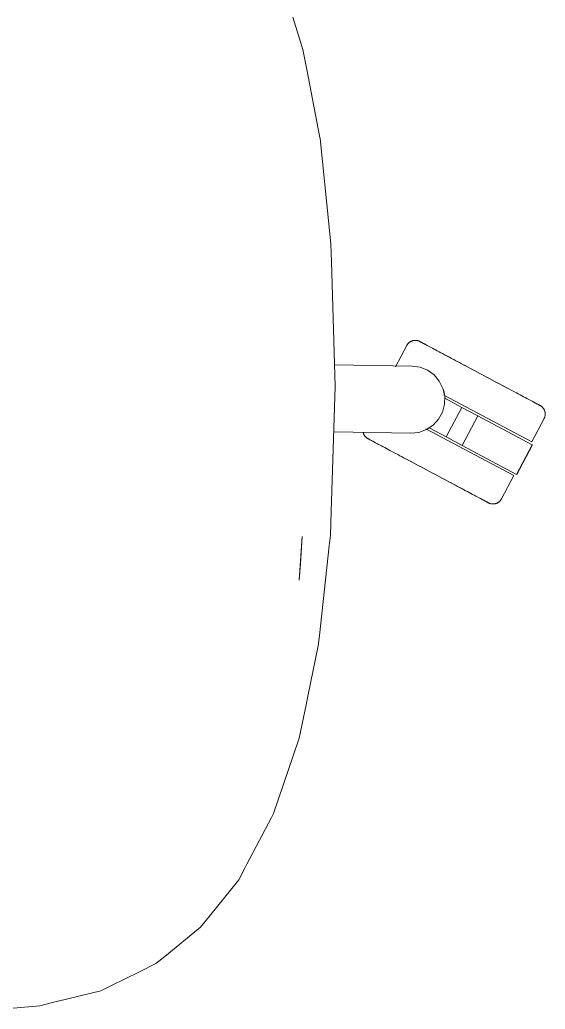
# Model space of a CAD drawing. Header units: millimetres. Extents: x 155927 to 295199, y -4084 to 97293.
# Drawn here: x 221817.8 to 222037.4, y 32922.2 to 33335.2 of the extents above; entities that cross this region are included whole.
import ezdxf

# ---------------------------------------------------------------- set-up
doc = ezdxf.new("R2010")
doc.units = ezdxf.units.MM
doc.header["$MEASUREMENT"] = 0
doc.layers.add('G-IMPT', color=8, linetype='CONTINUOUS', lineweight=9)
doc.layers.add('I-FURN', color=8, linetype='CONTINUOUS', lineweight=9)

msp = doc.modelspace()

# ---------------------------------------------------------------- linework, layer by layer
at = {"layer": 'G-IMPT'}
for p, q in [((221931.95, 33336.34), (221936.14, 33322.73)), ((221936.14, 33322.73), (221937.6, 33315.13)), ((221938.3, 33311.46), (221937.6, 33315.13)), ((221938.3, 33311.46), (221943.17, 33286.08)), ((221943.26, 33285.62), (221943.17, 33286.08)), ((221943.26, 33285.62), (221947.08, 33248.63)), ((221947.08, 33248.63), (221947.81, 33241.56)), ((221948.04, 33234.3), (221947.81, 33241.56)), ((221949.65, 33182.14), (221948.04, 33234.3)), ((221947.95, 33129.96), (221949.65, 33182.14)), ((221947.95, 33129.96), (221947.62, 33120.02)), ((221935.74, 33119.48), (221934.5, 33101.2)), ((221935.74, 33119.48), (221935.11, 33108.15)), ((221947.14, 33115.64), (221947.62, 33120.02)), ((221947.14, 33115.64), (221943.01, 33078.2)), ((221934.5, 33101.2), (221935.11, 33108.15)), ((221942.53, 33073.78), (221943.01, 33078.2)), ((221938.18, 33052.84), (221942.53, 33073.78)), ((221938.18, 33052.84), (221937.41, 33049.16)), ((221937.41, 33049.16), (221934.54, 33035.34)), ((221932.03, 33027.9), (221934.54, 33035.34)), ((221932.03, 33027.9), (221923.88, 33003.81)), ((221923, 33002.15), (221923.88, 33003.81)), ((221912.71, 32982.64), (221923, 33002.15)), ((221912.71, 32982.64), (221911.98, 32981.27)), ((221909.27, 32976.14), (221911.98, 32981.27)), ((221909.27, 32976.14), (221897.06, 32961)), ((221893.3, 32956.34), (221897.06, 32961)), ((221878.35, 32944.17), (221893.3, 32956.34)), ((221874.7, 32941.2), (221867.54, 32937.67)), ((221878.35, 32944.17), (221874.7, 32941.2)), ((221856.07, 32932.02), (221867.54, 32937.67)), ((221851.71, 32929.88), (221833.76, 32925.47)), ((221856.07, 32932.02), (221851.71, 32929.88)), ((221826.1, 32923.59), (221831.39, 32924.89)), ((221833.76, 32925.47), (221831.39, 32924.89)), ((221810.22, 32922.15), (221826.1, 32923.59))]:
    msp.add_line(p, q, dxfattribs=at)
at = {"layer": 'I-FURN'}
for p, q in [((221980.67, 33200.56), (221980.8, 33200.66)), ((221980.8, 33200.66), (221980.94, 33200.74)), ((221980.94, 33200.74), (221981.07, 33200.83)), ((221981.07, 33200.83), (221981.21, 33200.9)), ((221981.21, 33200.9), (221981.36, 33200.98)), ((221981.36, 33200.98), (221981.51, 33201.04)), ((221981.51, 33201.04), (221981.66, 33201.1)), ((221981.66, 33201.1), (221981.81, 33201.16)), ((221981.81, 33201.16), (221981.96, 33201.2)), ((221981.96, 33201.2), (221982.12, 33201.25)), ((221982.12, 33201.25), (221982.27, 33201.28)), ((221982.27, 33201.28), (221982.43, 33201.31)), ((221982.43, 33201.31), (221982.59, 33201.33)), ((221982.59, 33201.33), (221982.75, 33201.35)), ((221982.75, 33201.35), (221982.91, 33201.36)), ((221982.91, 33201.36), (221983.07, 33201.36)), ((221983.07, 33201.36), (221983.24, 33201.36)), ((221983.24, 33201.36), (221983.4, 33201.35)), ((221983.4, 33201.35), (221983.56, 33201.34)), ((221983.56, 33201.34), (221983.72, 33201.31)), ((221983.72, 33201.31), (221983.88, 33201.29)), ((221983.88, 33201.29), (221984.03, 33201.25)), ((221984.03, 33201.25), (221984.19, 33201.21)), ((221984.19, 33201.21), (221984.34, 33201.16)), ((221984.34, 33201.16), (221984.49, 33201.11)), ((221984.49, 33201.11), (221984.64, 33201.05)), ((221984.64, 33201.05), (221984.79, 33200.98)), ((221984.79, 33200.98), (221984.94, 33200.91)), ((221984.94, 33200.91), (221984.98, 33200.89)), ((221984.98, 33200.89), (221985, 33200.88)), ((221985.02, 33200.87), (221984.98, 33200.89)), ((221984.98, 33200.89), (221984.98, 33200.89)), ((221985, 33200.88), (221985.06, 33200.85)), ((221985.1, 33200.82), (221985.02, 33200.87)), ((221985.06, 33200.85), (221985.16, 33200.8)), ((221985.23, 33200.76), (221985.1, 33200.82)), ((221985.16, 33200.8), (221985.3, 33200.72)), ((221985.39, 33200.67), (221985.23, 33200.76)), ((221985.3, 33200.72), (221985.48, 33200.63)), ((221985.59, 33200.57), (221985.39, 33200.67)), ((221979.52, 33199.23), (221974.82, 33190.38)), ((221979.52, 33199.23), (221979.6, 33199.37)), ((221979.6, 33199.37), (221979.69, 33199.5)), ((221979.69, 33199.5), (221979.78, 33199.64)), ((221979.78, 33199.64), (221979.87, 33199.77)), ((221979.87, 33199.77), (221979.97, 33199.89)), ((221979.97, 33199.89), (221980.08, 33200.02)), ((221980.08, 33200.02), (221980.19, 33200.14)), ((221980.19, 33200.14), (221980.3, 33200.25)), ((221980.3, 33200.25), (221980.42, 33200.36)), ((221980.42, 33200.36), (221980.54, 33200.46)), ((221980.54, 33200.46), (221980.67, 33200.56)), ((221985.48, 33200.63), (221985.7, 33200.51)), ((221985.83, 33200.44), (221985.59, 33200.57)), ((221985.7, 33200.51), (221985.95, 33200.37)), ((221986.11, 33200.29), (221985.83, 33200.44)), ((221985.95, 33200.37), (221986.25, 33200.21)), ((221986.43, 33200.12), (221986.11, 33200.29)), ((221986.25, 33200.21), (221986.59, 33200.04)), ((221986.78, 33199.93), (221986.43, 33200.12)), ((221986.59, 33200.04), (221986.96, 33199.84)), ((221987.18, 33199.72), (221986.78, 33199.93)), ((221986.96, 33199.84), (221987.37, 33199.62)), ((221987.61, 33199.49), (221987.18, 33199.72)), ((221987.37, 33199.62), (221987.82, 33199.38)), ((221988.07, 33199.25), (221987.61, 33199.49)), ((221987.82, 33199.38), (221988.3, 33199.13)), ((221988.57, 33198.98), (221988.07, 33199.25)), ((221988.3, 33199.13), (221988.81, 33198.85)), ((221989.11, 33198.69), (221988.57, 33198.98)), ((221988.81, 33198.85), (221989.37, 33198.56)), ((221989.68, 33198.39), (221989.11, 33198.69)), ((221989.37, 33198.56), (221989.95, 33198.25)), ((221990.28, 33198.07), (221989.68, 33198.39)), ((221990.91, 33197.74), (221990.28, 33198.07)), ((221991.58, 33197.38), (221990.91, 33197.74)), ((221992.27, 33197.01), (221991.58, 33197.38)), ((221992.99, 33196.63), (221992.27, 33197.01)), ((221993.74, 33196.23), (221992.99, 33196.63)), ((221994.52, 33195.82), (221993.74, 33196.23)), ((221995.32, 33195.39), (221994.52, 33195.82)), ((221996.14, 33194.95), (221995.32, 33195.39)), ((221995.7, 33195.19), (221996.53, 33194.75)), ((221996.99, 33194.5), (221996.14, 33194.95)), ((221996.53, 33194.75), (221997.39, 33194.29)), ((221997.86, 33194.04), (221996.99, 33194.5)), ((221997.39, 33194.29), (221998.26, 33193.83)), ((221998.75, 33193.57), (221997.86, 33194.04)), ((221998.26, 33193.83), (221999.16, 33193.35)), ((221999.65, 33193.09), (221998.75, 33193.57)), ((221999.16, 33193.35), (222000.07, 33192.86)), ((222000.57, 33192.6), (221999.65, 33193.09)), ((222000.07, 33192.86), (222001, 33192.37)), ((222001.51, 33192.1), (222000.57, 33192.6)), ((221949.37, 33191.17), (221981.71, 33190.6)), ((221981.71, 33190.6), (221985.05, 33190.14)), ((221985.05, 33190.14), (221988.19, 33188.89)), ((221988.19, 33188.89), (221990.93, 33186.92)), ((222001, 33192.37), (222001.95, 33191.87)), ((222002.46, 33191.59), (222001.51, 33192.1)), ((222001.95, 33191.87), (222002.91, 33191.36)), ((222003.43, 33191.08), (222002.46, 33191.59)), ((222002.91, 33191.36), (222003.87, 33190.84)), ((222004.4, 33190.56), (222003.43, 33191.08)), ((222003.87, 33190.84), (222004.85, 33190.32)), ((222005.38, 33190.04), (222004.4, 33190.56)), ((222004.85, 33190.32), (222005.84, 33189.8)), ((222006.38, 33189.51), (222005.38, 33190.04)), ((222005.84, 33189.8), (222006.83, 33189.27)), ((222007.37, 33188.98), (222006.38, 33189.51)), ((222006.83, 33189.27), (222007.83, 33188.74)), ((222008.37, 33188.45), (222007.37, 33188.98)), ((222007.83, 33188.74), (222008.84, 33188.2)), ((222009.38, 33187.92), (222008.37, 33188.45)), ((221990.93, 33186.92), (221993.12, 33184.36)), ((221993.12, 33184.36), (221994.64, 33181.34)), ((222008.84, 33188.2), (222009.84, 33187.67)), ((222010.38, 33187.38), (222009.38, 33187.92)), ((222009.84, 33187.67), (222010.85, 33187.14)), ((222011.39, 33186.85), (222010.38, 33187.38)), ((222010.85, 33187.14), (222011.85, 33186.6)), ((222012.39, 33186.31), (222011.39, 33186.85)), ((222011.85, 33186.6), (222012.85, 33186.07)), ((222013.39, 33185.78), (222012.39, 33186.31)), ((222012.85, 33186.07), (222013.85, 33185.54)), ((222014.39, 33185.25), (222013.39, 33185.78)), ((222013.85, 33185.54), (222014.84, 33185.01)), ((222015.37, 33184.73), (222014.39, 33185.25)), ((222014.84, 33185.01), (222015.82, 33184.49)), ((222016.35, 33184.21), (222015.37, 33184.73)), ((222015.82, 33184.49), (222016.8, 33183.97)), ((222017.32, 33183.69), (222016.35, 33184.21)), ((221994.64, 33181.34), (221995.39, 33178.06)), ((222016.8, 33183.97), (222017.76, 33183.46)), ((222018.28, 33183.19), (222017.32, 33183.69)), ((222017.76, 33183.46), (222018.71, 33182.95)), ((222019.22, 33182.68), (222018.28, 33183.19)), ((222018.71, 33182.95), (222019.65, 33182.45)), ((222020.15, 33182.19), (222019.22, 33182.68)), ((222019.65, 33182.45), (222020.57, 33181.96)), ((222021.06, 33181.7), (222020.15, 33182.19)), ((222020.57, 33181.96), (222021.48, 33181.48)), ((222021.96, 33181.23), (222021.06, 33181.7)), ((222022.84, 33180.76), (222021.96, 33181.23)), ((222023.69, 33180.3), (222022.84, 33180.76)), ((222024.53, 33179.86), (222023.69, 33180.3)), ((221995.05, 33178.55), (222031.77, 33159.02)), ((221995.39, 33178.06), (221995.33, 33174.68)), ((221995.46, 33177.2), (222002.6, 33173.4)), ((222025.34, 33179.43), (222024.53, 33179.86)), ((222026.13, 33179.01), (222025.34, 33179.43)), ((222026.89, 33178.61), (222026.13, 33179.01)), ((222027.63, 33178.21), (222026.89, 33178.61)), ((222028.33, 33177.84), (222027.63, 33178.21)), ((222029.01, 33177.48), (222028.33, 33177.84)), ((222029.66, 33177.13), (222029.01, 33177.48)), ((222030.28, 33176.81), (222029.66, 33177.13)), ((222030.86, 33176.5), (222030.28, 33176.81)), ((222030.55, 33176.66), (222031.12, 33176.36)), ((222031.41, 33176.2), (222030.86, 33176.5)), ((222031.12, 33176.36), (222031.65, 33176.07)), ((222031.93, 33175.93), (222031.41, 33176.2)), ((222031.65, 33176.07), (222032.15, 33175.81)), ((222032.41, 33175.67), (222031.93, 33175.93)), ((221995.33, 33174.68), (221994.46, 33171.42)), ((222002.6, 33173.4), (221996.03, 33161.04)), ((222002.6, 33173.4), (222009.24, 33169.87)), ((222032.15, 33175.81), (222032.62, 33175.56)), ((222032.86, 33175.43), (222032.41, 33175.67)), ((222032.62, 33175.56), (222033.05, 33175.33)), ((222033.27, 33175.22), (222032.86, 33175.43)), ((222033.05, 33175.33), (222033.44, 33175.12)), ((222033.64, 33175.02), (222033.27, 33175.22)), ((222033.44, 33175.12), (222033.8, 33174.93)), ((222033.97, 33174.84), (222033.64, 33175.02)), ((222033.8, 33174.93), (222034.12, 33174.76)), ((222034.27, 33174.68), (222033.97, 33174.84)), ((222034.12, 33174.76), (222034.39, 33174.62)), ((222034.53, 33174.54), (222034.27, 33174.68)), ((222034.39, 33174.62), (222034.64, 33174.49)), ((222034.75, 33174.43), (222034.53, 33174.54)), ((222034.64, 33174.49), (222034.84, 33174.38)), ((222034.93, 33174.33), (222034.75, 33174.43)), ((222034.84, 33174.38), (222035, 33174.29)), ((222035.07, 33174.26), (222034.93, 33174.33)), ((222035, 33174.29), (222035.12, 33174.23)), ((222035.17, 33174.2), (222035.07, 33174.26)), ((222035.12, 33174.23), (222035.2, 33174.19)), ((222035.23, 33174.17), (222035.17, 33174.2)), ((222035.2, 33174.19), (222035.24, 33174.16)), ((222035.25, 33174.16), (222035.23, 33174.17)), ((222035.24, 33174.16), (222035.25, 33174.16)), ((222035.25, 33174.16), (222035.39, 33174.08)), ((222035.39, 33174.08), (222035.53, 33174)), ((222035.53, 33174), (222035.66, 33173.91)), ((222035.66, 33173.91), (222035.79, 33173.81)), ((222035.79, 33173.81), (222035.92, 33173.71)), ((222035.92, 33173.71), (222036.04, 33173.61)), ((222036.04, 33173.61), (222036.16, 33173.5)), ((222036.16, 33173.5), (222036.27, 33173.38)), ((222036.27, 33173.38), (222036.38, 33173.27)), ((222036.38, 33173.27), (222036.49, 33173.14)), ((222036.49, 33173.14), (222036.59, 33173.02)), ((222036.59, 33173.02), (222036.68, 33172.88)), ((222036.68, 33172.88), (222036.77, 33172.75)), ((222036.77, 33172.75), (222036.85, 33172.61)), ((222036.85, 33172.61), (222036.93, 33172.47)), ((222036.93, 33172.47), (222037, 33172.33)), ((222037, 33172.33), (222037.07, 33172.18)), ((222037.07, 33172.18), (222037.13, 33172.03)), ((222037.13, 33172.03), (222037.18, 33171.88)), ((222037.18, 33171.88), (222037.23, 33171.72)), ((221992.84, 33168.46), (221990.56, 33165.98)), ((221994.46, 33171.42), (221992.84, 33168.46)), ((222009.24, 33169.87), (222002.67, 33157.51)), ((222009.24, 33169.87), (222031.95, 33157.79)), ((222031.77, 33159.02), (222036.92, 33168.71)), ((222036.94, 33168.75), (222036.92, 33168.71)), ((222037.01, 33168.89), (222036.94, 33168.75)), ((222037.07, 33169.04), (222037.01, 33168.89)), ((222037.13, 33169.19), (222037.07, 33169.04)), ((222037.19, 33169.34), (222037.13, 33169.19)), ((222037.23, 33169.5), (222037.19, 33169.34)), ((222037.23, 33171.72), (222037.27, 33171.57)), ((222037.27, 33169.65), (222037.23, 33169.5)), ((222037.27, 33171.57), (222037.31, 33171.41)), ((222037.31, 33169.81), (222037.27, 33169.65)), ((222037.31, 33171.41), (222037.34, 33171.25)), ((222037.34, 33169.97), (222037.31, 33169.81)), ((222037.34, 33171.25), (222037.36, 33171.09)), ((222037.36, 33170.13), (222037.34, 33169.97)), ((222037.36, 33171.09), (222037.37, 33170.93)), ((222037.38, 33170.29), (222037.36, 33170.13)), ((222037.37, 33170.93), (222037.38, 33170.77)), ((222037.38, 33170.77), (222037.39, 33170.61)), ((222037.39, 33170.45), (222037.38, 33170.29)), ((222037.39, 33170.61), (222037.39, 33170.45)), ((221987.75, 33164.11), (221984.58, 33162.97)), ((221987.51, 33164.44), (222024.25, 33144.9)), ((221990.56, 33165.98), (221987.75, 33164.11)), ((221996.03, 33161.04), (221988.88, 33164.84)), ((221981.22, 33162.62), (221949.03, 33163.18)), ((221961.36, 33162.87), (221961.32, 33163.03)), ((221961.4, 33162.71), (221961.36, 33162.87)), ((221961.45, 33162.56), (221961.4, 33162.71)), ((221961.5, 33162.41), (221961.45, 33162.56)), ((221961.56, 33162.26), (221961.5, 33162.41)), ((221961.63, 33162.11), (221961.56, 33162.26)), ((221961.7, 33161.97), (221961.63, 33162.11)), ((221961.78, 33161.83), (221961.7, 33161.97)), ((221961.86, 33161.69), (221961.78, 33161.83)), ((221961.95, 33161.55), (221961.86, 33161.69)), ((221962.04, 33161.42), (221961.95, 33161.55)), ((221962.14, 33161.29), (221962.04, 33161.42)), ((221962.25, 33161.17), (221962.14, 33161.29)), ((221962.36, 33161.05), (221962.25, 33161.17)), ((221962.47, 33160.94), (221962.36, 33161.05)), ((221962.59, 33160.83), (221962.47, 33160.94)), ((221962.71, 33160.72), (221962.59, 33160.83)), ((221962.84, 33160.62), (221962.71, 33160.72)), ((221962.97, 33160.53), (221962.84, 33160.62)), ((221963.1, 33160.44), (221962.97, 33160.53)), ((221963.24, 33160.35), (221963.1, 33160.44)), ((221963.38, 33160.28), (221963.24, 33160.35)), ((221963.39, 33160.27), (221963.38, 33160.28)), ((221963.38, 33160.28), (221963.4, 33160.27)), ((221963.43, 33160.25), (221963.39, 33160.27)), ((221963.4, 33160.27), (221963.46, 33160.23)), ((221963.51, 33160.21), (221963.43, 33160.25)), ((221963.46, 33160.23), (221963.56, 33160.18)), ((221963.63, 33160.14), (221963.51, 33160.21)), ((221963.56, 33160.18), (221963.7, 33160.11)), ((221963.79, 33160.06), (221963.63, 33160.14)), ((221963.7, 33160.11), (221963.88, 33160.01)), ((221963.99, 33159.95), (221963.79, 33160.06)), ((221963.88, 33160.01), (221964.1, 33159.89)), ((221964.23, 33159.82), (221963.99, 33159.95)), ((221964.1, 33159.89), (221964.36, 33159.76)), ((221964.51, 33159.67), (221964.23, 33159.82)), ((221964.36, 33159.76), (221964.66, 33159.6)), ((221964.83, 33159.5), (221964.51, 33159.67)), ((221964.66, 33159.6), (221964.99, 33159.42)), ((221965.19, 33159.32), (221964.83, 33159.5)), ((221964.99, 33159.42), (221965.36, 33159.22)), ((221984.58, 33162.97), (221981.22, 33162.62)), ((222002.67, 33157.51), (221996.03, 33161.04)), ((221965.58, 33159.11), (221965.19, 33159.32)), ((221965.36, 33159.22), (221965.77, 33159)), ((221966.01, 33158.88), (221965.58, 33159.11)), ((221965.77, 33159), (221966.22, 33158.77)), ((221966.48, 33158.63), (221966.01, 33158.88)), ((221966.22, 33158.77), (221966.7, 33158.51)), ((221966.98, 33158.36), (221966.48, 33158.63)), ((221966.7, 33158.51), (221967.22, 33158.23)), ((221967.51, 33158.08), (221966.98, 33158.36)), ((221967.22, 33158.23), (221967.77, 33157.94)), ((221968.08, 33157.78), (221967.51, 33158.08)), ((221967.77, 33157.94), (221968.35, 33157.63)), ((221968.35, 33157.63), (221968.97, 33157.3)), ((221968.97, 33157.3), (221969.62, 33156.96)), ((221969.62, 33156.96), (221970.3, 33156.6)), ((221970.3, 33156.6), (221971, 33156.22)), ((221971, 33156.22), (221971.74, 33155.83)), ((221971.74, 33155.83), (221972.5, 33155.43)), ((221972.5, 33155.43), (221973.29, 33155.01)), ((222025.38, 33145.43), (222002.67, 33157.51)), ((222031.95, 33157.79), (222025.38, 33145.43)), ((222025.55, 33145.34), (222032.12, 33157.7)), ((221973.29, 33155.01), (221974.1, 33154.58)), ((221974.1, 33154.58), (221974.94, 33154.13)), ((221974.94, 33154.13), (221975.79, 33153.68)), ((221975.79, 33153.68), (221976.67, 33153.21)), ((221976.67, 33153.21), (221977.56, 33152.73)), ((221978.06, 33152.47), (221977.15, 33152.95)), ((221977.56, 33152.73), (221978.48, 33152.25)), ((221978.98, 33151.98), (221978.06, 33152.47)), ((221978.48, 33152.25), (221979.41, 33151.75)), ((221979.92, 33151.48), (221978.98, 33151.98)), ((221979.41, 33151.75), (221980.35, 33151.25)), ((221980.87, 33150.98), (221979.92, 33151.48)), ((221980.35, 33151.25), (221981.31, 33150.74)), ((221981.83, 33150.47), (221980.87, 33150.98)), ((221981.31, 33150.74), (221982.28, 33150.23)), ((221982.81, 33149.95), (221981.83, 33150.47)), ((221982.28, 33150.23), (221983.26, 33149.71)), ((221983.79, 33149.42), (221982.81, 33149.95)), ((221983.26, 33149.71), (221984.24, 33149.18)), ((221984.78, 33148.9), (221983.79, 33149.42)), ((221984.24, 33149.18), (221985.24, 33148.65)), ((221985.78, 33148.37), (221984.78, 33148.9)), ((221985.24, 33148.65), (221986.24, 33148.12)), ((221986.78, 33147.83), (221985.78, 33148.37)), ((221986.24, 33148.12), (221987.24, 33147.59)), ((221987.78, 33147.3), (221986.78, 33147.83)), ((221987.24, 33147.59), (221988.25, 33147.06)), ((221988.79, 33146.77), (221987.78, 33147.3)), ((221988.25, 33147.06), (221989.25, 33146.52)), ((221989.79, 33146.23), (221988.79, 33146.77)), ((221989.25, 33146.52), (221990.26, 33145.99)), ((221990.8, 33145.7), (221989.79, 33146.23)), ((221990.26, 33145.99), (221991.26, 33145.45)), ((221991.8, 33145.17), (221990.8, 33145.7)), ((221991.26, 33145.45), (221992.25, 33144.92)), ((221992.79, 33144.64), (221991.8, 33145.17)), ((221992.25, 33144.92), (221993.24, 33144.4)), ((221993.78, 33144.11), (221992.79, 33144.64)), ((221993.24, 33144.4), (221994.23, 33143.87)), ((221994.76, 33143.59), (221993.78, 33144.11)), ((221994.23, 33143.87), (221995.2, 33143.36)), ((221995.72, 33143.08), (221994.76, 33143.59)), ((221995.2, 33143.36), (221996.17, 33142.84)), ((221996.68, 33142.57), (221995.72, 33143.08)), ((221996.17, 33142.84), (221997.12, 33142.34)), ((222019.1, 33135.21), (222024.25, 33144.9)), ((221997.63, 33142.07), (221996.68, 33142.57)), ((221997.12, 33142.34), (221998.06, 33141.84)), ((221998.56, 33141.57), (221997.63, 33142.07)), ((221998.06, 33141.84), (221998.98, 33141.35)), ((221999.47, 33141.09), (221998.56, 33141.57)), ((221998.98, 33141.35), (221999.88, 33140.87)), ((222000.36, 33140.61), (221999.47, 33141.09)), ((221999.88, 33140.87), (222000.77, 33140.4)), ((222001.24, 33140.14), (222000.36, 33140.61)), ((222000.77, 33140.4), (222001.64, 33139.93)), ((222002.1, 33139.69), (222001.24, 33140.14)), ((222001.64, 33139.93), (222002.49, 33139.48)), ((222002.93, 33139.25), (222002.1, 33139.69)), ((222002.49, 33139.48), (222003.31, 33139.04)), ((222003.31, 33139.04), (222004.11, 33138.62)), ((222004.11, 33138.62), (222004.89, 33138.21)), ((222004.89, 33138.21), (222005.64, 33137.81)), ((222005.64, 33137.81), (222006.36, 33137.42)), ((222006.36, 33137.42), (222007.05, 33137.05)), ((222007.05, 33137.05), (222007.72, 33136.7)), ((222007.72, 33136.7), (222008.35, 33136.36)), ((222008.35, 33136.36), (222008.95, 33136.05)), ((222009.26, 33135.88), (222008.68, 33136.19)), ((222008.95, 33136.05), (222009.52, 33135.74)), ((222009.81, 33135.59), (222009.26, 33135.88)), ((222009.52, 33135.74), (222010.06, 33135.46)), ((222010.33, 33135.31), (222009.81, 33135.59)), ((222010.06, 33135.46), (222010.56, 33135.19)), ((222010.81, 33135.06), (222010.33, 33135.31)), ((222010.56, 33135.19), (222011.02, 33134.94)), ((222011.26, 33134.82), (222010.81, 33135.06)), ((222011.02, 33134.94), (222011.45, 33134.72)), ((222011.67, 33134.6), (222011.26, 33134.82)), ((222011.45, 33134.72), (222011.85, 33134.51)), ((222012.04, 33134.4), (222011.67, 33134.6)), ((222018.76, 33134.67), (222018.66, 33134.54)), ((222018.85, 33134.8), (222018.76, 33134.67)), ((222018.94, 33134.93), (222018.85, 33134.8)), ((222019.03, 33135.07), (222018.94, 33134.93)), ((222019.1, 33135.21), (222019.03, 33135.07)), ((222011.85, 33134.51), (222012.2, 33134.32)), ((222012.38, 33134.22), (222012.04, 33134.4)), ((222012.2, 33134.32), (222012.52, 33134.15)), ((222012.68, 33134.07), (222012.38, 33134.22)), ((222012.52, 33134.15), (222012.8, 33134)), ((222012.93, 33133.93), (222012.68, 33134.07)), ((222012.8, 33134), (222013.04, 33133.87)), ((222013.15, 33133.81), (222012.93, 33133.93)), ((222013.04, 33133.87), (222013.24, 33133.76)), ((222013.33, 33133.72), (222013.15, 33133.81)), ((222013.24, 33133.76), (222013.4, 33133.68)), ((222013.47, 33133.64), (222013.33, 33133.72)), ((222013.4, 33133.68), (222013.52, 33133.61)), ((222013.57, 33133.59), (222013.47, 33133.64)), ((222013.52, 33133.61), (222013.61, 33133.57)), ((222013.63, 33133.56), (222013.57, 33133.59)), ((222013.61, 33133.57), (222013.65, 33133.55)), ((222013.65, 33133.54), (222013.63, 33133.56)), ((222013.65, 33133.55), (222013.65, 33133.54)), ((222013.69, 33133.52), (222013.65, 33133.54)), ((222013.84, 33133.45), (222013.69, 33133.52)), ((222013.98, 33133.39), (222013.84, 33133.45)), ((222014.13, 33133.33), (222013.98, 33133.39)), ((222014.29, 33133.28), (222014.13, 33133.33)), ((222014.44, 33133.23), (222014.29, 33133.28)), ((222014.6, 33133.19), (222014.44, 33133.23)), ((222014.75, 33133.15), (222014.6, 33133.19)), ((222014.91, 33133.12), (222014.75, 33133.15)), ((222015.07, 33133.1), (222014.91, 33133.12)), ((222015.23, 33133.09), (222015.07, 33133.1)), ((222015.39, 33133.08), (222015.23, 33133.09)), ((222015.55, 33133.07), (222015.39, 33133.08)), ((222015.72, 33133.08), (222015.55, 33133.07)), ((222015.88, 33133.09), (222015.72, 33133.08)), ((222016.04, 33133.1), (222015.88, 33133.09)), ((222016.2, 33133.13), (222016.04, 33133.1)), ((222016.36, 33133.16), (222016.2, 33133.13)), ((222016.51, 33133.19), (222016.36, 33133.16)), ((222016.67, 33133.23), (222016.51, 33133.19)), ((222016.82, 33133.28), (222016.67, 33133.23)), ((222016.97, 33133.33), (222016.82, 33133.28)), ((222017.12, 33133.39), (222016.97, 33133.33)), ((222017.27, 33133.46), (222017.12, 33133.39)), ((222017.41, 33133.53), (222017.27, 33133.46)), ((222017.56, 33133.61), (222017.41, 33133.53)), ((222017.69, 33133.69), (222017.56, 33133.61)), ((222017.83, 33133.78), (222017.69, 33133.69)), ((222017.96, 33133.88), (222017.83, 33133.78)), ((222018.09, 33133.98), (222017.96, 33133.88)), ((222018.21, 33134.08), (222018.09, 33133.98)), ((222018.33, 33134.19), (222018.21, 33134.08)), ((222018.44, 33134.3), (222018.33, 33134.19)), ((222018.55, 33134.42), (222018.44, 33134.3)), ((222018.66, 33134.54), (222018.55, 33134.42))]:
    msp.add_line(p, q, dxfattribs=at)
msp.add_arc((221981.66, 33176.61), 13.81, 12.3473, 17.336, dxfattribs=at)
msp.add_open_spline([(221994.98, 33180.25), (221995.1, 33179.83), (221995.17, 33179.4), (221995.22, 33178.96)], degree=3, dxfattribs=at)

doc.saveas('drawing.dxf')
